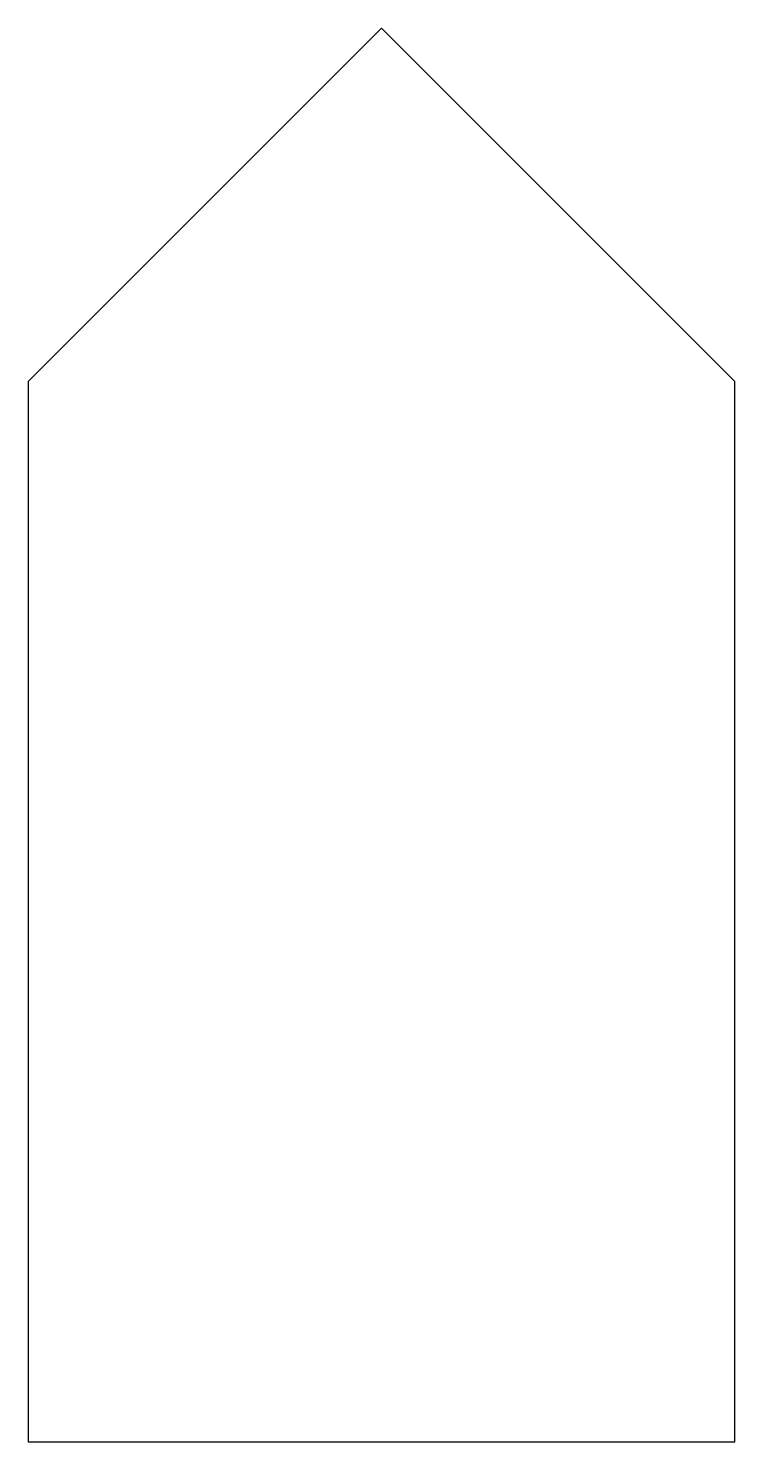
# Model space of a CAD drawing. Extents: x -27111 to -26211, y -150859 to -149059.
import ezdxf

# ---------------------------------------------------------------- set-up
doc = ezdxf.new("R2010")
doc.units = 0
doc.layers.get('0').update_dxf_attribs({"linetype": 'CONTINUOUS'})

msp = doc.modelspace()

# ---------------------------------------------------------------- linework, layer by layer
for p, q in [((-26660.522716, -149059.213888), (-27110.522716, -149509.213888)), ((-26210.522716, -149509.213888), (-26660.522716, -149059.213888)), ((-27110.522716, -149509.213888), (-27110.522716, -150859.213888)), ((-26210.522716, -150859.213888), (-26210.522716, -149509.213888)), ((-27110.522716, -150859.213888), (-26210.522716, -150859.213888))]:
    msp.add_line(p, q)

doc.saveas('drawing.dxf')
